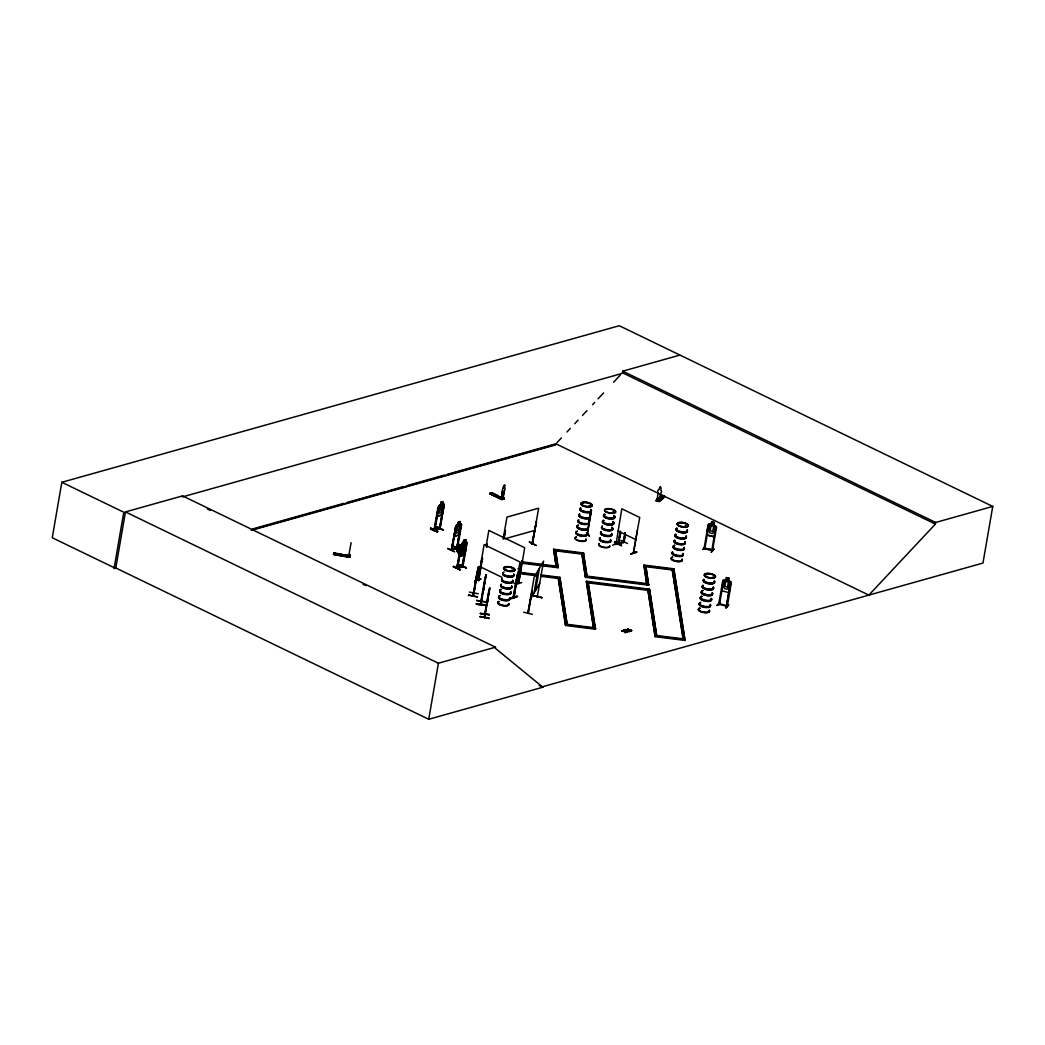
<?xml version="1.0" encoding="UTF-8"?>
<svg xmlns="http://www.w3.org/2000/svg" width="1045" height="1045" viewBox="0 0 1045 1045"><rect width="100%" height="100%" fill="white"/><g stroke="black" fill="none" stroke-linecap="round" stroke-linejoin="round"><path stroke-width="1.5" d="M503.376 497.498L502.371 497.198L504.095 497.799L503.729 499.027L491.202 493.253L503.52 498.961M630.814 553.928L636.758 551.825L630.945 554.007M657.867 499.614L658.428 499.04M658.35 498.948L657.762 499.549L658.193 498.87M502.723 497.407L503.546 497.133L503.272 498.752M485.337 604.859C476.951 605.826 469.728 601.711 485.337 604.885M476.598 600.509L485.572 601.959M480.661 604.193L485.899 574.815L485.259 579.622M481 601.006L480.622 604.533L480.765 603.762M481.301 601.058L480.987 604.624L481.196 603.527M480.047 617.112L480.151 616.459L489.021 618.535M480.373 613.572L489.426 614.551L480.4 613.337M481.053 604.337L485.99 574.828M483.887 587.329L483.456 590.425L484.188 584.756M484.371 584.717L484.462 583.685M485.246 579.466L485.429 578.656L485.207 580.171M485.873 574.933L485.899 575.926M485.272 605.277L476.285 604.036M489.178 591.091L484.397 617.621L484.566 616.472M488.537 592.11L484.697 614.264M484.775 614.055L484.371 617.569M489.112 592.541L489.674 587.865L484.71 617.673L485.076 614.107M487.636 600.522L487.231 603.487L487.871 597.792M488.146 597.766L488.237 596.747M489.125 591.653L487.127 603.461M489.178 590.725L489.269 589.876M488.982 593.22L489.765 587.878M533.237 595.65L542.041 597.583M478.179 569.329L478.166 568.65L477.983 569.342M459.055 544.432L460.192 546.012L462.295 544.249L465.6 550.754L461.55 556.175L459.878 555.313L457.044 551.159L457.214 549.866L458.455 548.325L457.971 549.931L459.944 552.831L461.668 552.923L463.275 550.767L463.288 548.364L461.315 545.477L460.087 546.104L459.055 544.432L457.331 546.744L458.455 548.325L457.488 546.744M465.639 539.769L465.169 542.499L466.579 542.068L462.034 543.426L457.044 551.159M457.619 568.18L461.381 545.973L460.61 545.999L461.302 549.056L463.68 549.291L463.013 549.931M501.495 498.204L502.449 491.137L501.587 498.243M476.703 577.075L476.389 578.682L477.16 574.959M485.154 580.733L485.259 579.387L483.352 590.412M484.514 583.136L483.992 586.898L484.318 585.265M488.289 596.199L487.767 599.961L487.989 598.537M537.457 596.695L537.6 595.898M469.349 592.11L478.296 593.743M475.736 582.196L476.089 579.805M480.138 616.524L489.112 617.935M542.198 686.839L982.966 563.059L992.75 506.433L619.28 325.726L61.838 482.281L52.25 537.744L115.708 568.428L125.465 511.919L182.522 495.892L495.474 647.195L495.291 648.24L542.851 687.218L428.724 719.273L115.786 567.971M123.532 513.644L114.036 568.65L116.034 568.088M182.522 495.892L182.339 496.924L623.199 373.13M335.197 554.503L335.432 553.21L333.786 552.923L333.512 554.529L349.683 557.325L350.166 554.477L349.683 556.41L335.118 553.889M336.294 554.699L336.529 553.393L338.162 553.68L337.94 554.973M339.403 555.235L339.625 553.928L341.258 554.216L341.036 555.509M348.089 556.737L348.442 554.66M348.677 556.031L351.12 542.655M430.775 528.143C447.338 534.531 429.469 530.742 430.814 528.104M434.903 530.089L438.652 507.883L437.881 507.922L433.988 530.128L439.867 528.47L443.433 507.87M440.624 504.879L438.443 506.368L434.42 530.233M434.55 529.946L437.319 514.114M440.115 528.639L444.295 504.709L441.957 514.989L437.385 516.269L438.573 506.42M436.679 526.889L443.407 530.142L437.019 526.798M440.559 504.839L441.029 502.109L443.054 501.6L442.44 510.169L441.081 512.625L439.266 513.147L438.665 511.227L441.108 502.149M430.422 528.626L437.137 531.905L437.541 531.356M443.707 506.289L439.553 528.77L442.074 512.781M439.501 528.757L439.409 527.829M460.662 526.497L456.769 548.703L457.436 548.547L451.231 550.049L455.685 527.712L452.093 550.075L451.479 549.213M460.309 521.546L458.337 522.134L456.809 526.079L455.92 531.173L456.521 533.094L458.337 532.584L459.695 530.115L460.231 521.507L458.285 522.056L457.867 524.864L455.698 526.314L451.636 550.166M455.137 530.886L451.335 550.023M459.33 549.435L454.026 546.378L459.434 549.004M447.678 548.573L454.732 551.76L447.704 548.534M460.153 521.625L459.682 524.355L461.106 523.924L461.616 524.694L457.37 548.586M459.604 531.134L456.926 548.69M456.952 548.703L457.331 547.593M456.613 548.534L460.963 526.236M428.724 719.273L438.404 663.222L495.474 647.195M459.238 553.928L456.717 568.206L462.674 566.56M462.021 543.335L457.135 568.323M456.796 568.153L459.774 553.785M459.774 564.888L466.266 567.801M463.34 543.008L463.758 540.2L465.796 539.69L463.81 540.278L462.269 544.223L461.394 549.317L461.994 551.237L463.823 550.728L465.182 548.272L465.717 539.664M453.151 566.717L460.179 569.891L453.543 566.181M462.582 566.037L462.021 566.743L464.816 550.872M462.073 566.677L466.449 544.38L462.412 566.834M466.227 567.775L459.539 564.901M468.487 595.702L468.617 595.062L477.474 597.113M504.095 497.799L502.136 499.079L502.109 498.347L501.77 499.588L489.609 493.71L491.816 492.691C495.591 493.762 487.702 494.455 493.057 493.292M475.044 581.072L481.013 578.917L475.07 580.615M473.659 592.828L472.797 596.29L476.755 573.796M473.96 593.103L477.474 570.884L473.241 596.003M477.5 571.942L478.558 566.638L473.921 593.455M478.14 580.197L481.993 558.043L478.845 580.55L477.878 580.275L478.022 579.439L478.989 579.727M477.996 580.328L484.122 544.615L519.992 561.962L513.892 597.662L513.16 597.348L517.249 575.09L514.101 597.609L513.395 597.244L517.249 575.09M493.88 493.684L491.855 494.442L493.88 493.684C497.655 494.755 489.752 495.448 495.108 494.285M486.095 546.248L488.838 530.39L524.708 547.737L518.62 583.437L517.993 582.287L518.673 582.627M486.591 547.227L487.323 544.105L486.8 547.162M497.433 495.408C493.632 497.642 498.282 493.932 496.479 495.539M484.762 579.061L480.896 601.58L481.066 600.444M500.712 498.713L500.882 497.76L500.895 498.478L502.906 497.877L504.408 490.667A2.025 1.149 -64.2 0 0 504.644 487.832L504.696 485.076L503.729 485.951M502.541 491.189A2.025 1.149 -64.2 0 1 503.324 488.198L503.638 485.912M502.554 498.87L502.854 497.198M502.671 498.922L503.194 497.433M503.167 498.7L503.546 497.133M484.645 614.591L485.154 613.546M484.945 616.524L484.749 617.634M503.141 539.285L506.969 517.092L538.658 508.197L532.297 544.131M503.559 538.332L505.414 530.533L504.095 538.175M503.86 538.057L505.414 530.533M513.278 596.512C515.459 597.518 512.572 595.428 513.252 597.374M521.977 560.865L518.072 583.019L518.751 583.332L521.977 560.865L517.889 583.136L518.829 583.358M517.027 596.329C498.138 602.651 530.39 592.319 511.149 598.027M521.769 582.548L516.152 584.39M529.371 541.819L536.059 545.529M532.192 544.131L536.333 521.677L531.905 544.04L532.558 543.857M532.192 544.158L536.568 521.795M532.036 543.23L532.937 543.152L532.702 544.014M523.663 612.2L532.388 614.316M532.232 590.712L527.869 613.115L528.443 612.344M527.869 613.115L534.099 577.441L543.609 561.06L537.274 597.048M532.075 590.987L528.352 613.167M533.211 595.754L542.015 597.714L533.303 595.545M533.969 593.233L537.809 571.04M535.615 590.425L539.442 568.232M553.641 549.226L556.227 566.834L553.641 549.226L583.502 552.962L587.185 577.519M553.641 550.597L553.759 549.905M557.965 567.056L558.108 566.364L521.494 561.792M558.095 567.735L555.496 550.114L558.095 567.735L521.481 563.164M559.859 577.284L567.239 625.041L559.859 577.284L540.748 574.894M559.846 578.656L559.963 577.963L540.853 575.573M565.502 624.832L565.619 624.139L595.48 627.862L595.363 628.554M565.606 625.498L558.226 577.741L565.606 625.498L595.467 629.234L588.048 581.464L588.035 582.836L647.756 590.294L647.874 589.602M588.74 521.573L589.289 518.398M589.837 515.237C588.766 513.422 591.797 511.201 590.386 512.063M583.502 552.962L583.489 554.32L555.208 550.793M583.489 554.32L583.606 553.628L553.523 549.918M591.013 511.932L587.251 534.282L586.558 534.256M589.184 535.589L586.545 532.806M585.448 577.297L581.869 553.419L585.448 577.297L648.645 585.2L645.81 565.959L648.645 585.2M586.336 581.255L593.612 628.345L586.336 581.255L649.507 589.145L656.782 636.235M679.799 355.13L622.742 371.158L622.467 372.778L935.406 524.081L935.693 522.461L992.75 506.433M588.035 582.836L588.165 582.143M614.382 542.446L621.475 545.621L614.695 542.277M615.923 544.628L621.801 508.784L639.736 517.458L633.244 553.027M625.419 534.452L624.061 542.433L617.961 543.922L620.221 531.239M620.456 531.356L618.261 544.066L620.717 532.793M618.366 544.04L618.771 542.943M618.065 543.883L620.482 532.676M620.717 540.252L627.483 543.491M624.009 541.441L623.212 542.433L624.923 532.911M625.158 533.028L623.499 542.564L625.459 532.754M633.557 553.158L637.306 530.742M621.723 630.971C631.702 631.154 615.322 630.226 624.466 631.559C626.882 634.707 624.231 629.325 625.694 632.578M624.335 631.311L624.244 629.835L625.001 630.958L627.797 631.546L625.041 631.676M625.237 632.708L624.244 629.835M624.466 631.559L621.801 630.514M625.001 630.958L627.718 632.003M625.576 629.9C635.556 630.07 619.176 629.142 628.319 630.488L629.09 631.624L628.985 630.122L631.65 630.462L628.907 630.592L628.097 628.75L628.189 630.226M631.572 630.932L628.776 630.331L628.097 628.75M628.319 630.488L625.655 629.43M629.09 631.624L628.398 630.017M646.659 583.437L643.955 565.058L673.816 568.793L685.011 640.415L655.15 636.692L647.756 588.936L655.15 636.692M644.06 565.737L643.942 566.429L672.222 569.969M656.965 499.001L656.796 499.967L659.617 500.764L659.787 499.797L659.434 500.503L657.057 499.837L656.965 499.001L656.247 500.477L656.965 500.921L656.208 500.581M657.187 499.066L656.508 500.346L658.886 501.012L660.675 493.201A2.025 1.803 47.2 0 0 660.793 490.17L661.185 487.884L660.362 486.983M659.264 501.548L659.238 500.307L657.174 499.693L658.063 492.404A2.025 1.803 47.2 0 1 658.912 489.648L659.904 486.944M657.266 500.555L657.592 498.896L658.454 499.144L658.18 500.751M659.147 497.786L661.994 498.4M664.45 496.375C649.311 509.242 671.36 494.063 662.203 495.748M646.907 584.991L643.955 565.058M656.534 634.628L649.507 589.145M673.816 568.793L685.011 640.415M673.803 570.165L673.92 569.473L643.838 565.75M684.893 639.749L685.024 639.057L655.163 635.321L655.045 636.013L685.128 639.723M705.244 546.626L702.671 549.539M707.896 526.314L708.667 526.523L704.839 548.834L704.043 548.664L708.144 524.773L709.215 524.028L715.734 525.831M703.977 548.481L704.108 547.671M706.942 532.14L708.236 524.838L709.241 524.133M704.186 547.841L704.826 548.69M712.468 550.689L716.609 526.967L713.931 525.308L714.427 522.539C709.803 518.751 712.977 526.693 709.189 524.067M711.606 521.808L711.188 524.681L709.62 525.23L708.732 530.324L709.777 532.872L712.403 533.564L714.192 531.748L715.067 526.654L713.813 525.374L714.323 522.604M713.944 549.317L711.331 552.126M704.056 548.651L712.481 550.702L712.559 549.84L711.684 549.788L712.416 550.833M712.285 550.819L712.429 549.997L704.944 548.259L711.958 549.709M719.482 604.572L719.678 603.618L718.751 603.527L719.626 604.441L719.482 603.736M722.944 580.563L721.99 590.765L721.599 587.826M723.388 582.248L722.526 582.143L723.388 582.248L719.469 604.546M728.535 581.098L729.136 578.277L726.288 577.572L725.896 580.419L724.329 580.955L723.453 586.049L724.485 588.609L727.111 589.289L728.901 587.473L729.789 582.378L728.665 581.007M726.092 607.929L728.652 604.663M730.168 584.142L726.393 606.387L730.259 584.05L731.03 584.246L730.259 584.05M718.66 604.363L722.853 580.511L723.924 579.766L730.494 581.477L731.33 582.705L727.294 606.466L718.803 604.219M468.604 595.127L477.539 596.721M477.016 575.495L475.606 582.169L476.298 579.439M505.205 567.566L505.976 567.827M511.854 570.492L513.147 570.923L512.494 570.374M583.502 503.128L582.627 503.207M589.563 506.564L589.315 505.911M589.158 506.368L588.818 506.185M590.451 506.629L590.36 506.211M606.845 509.242L606.126 509.411L607.067 509.477M612.383 512.559L613.128 512.181M613.075 512.977C614.63 513.043 613.637 511.736 613.271 512.899M679.276 523.218L679.433 523.049M678.793 523.153L679.132 523.388M686.591 526.85L684.945 526.484L685.638 526.249M686.539 526.523L685.063 526.484M706.224 574.136L706.851 574.528L706.054 574.175M712.141 577.519L713.408 577.258M476.611 600.405L485.585 601.829M480.386 613.467L489.36 614.878M504.408 490.667L502.906 497.877M485.35 577.48L485.585 576.84L485.402 578.042M473.215 596.303L473.96 592.881M478.558 566.638L477.5 571.223M477.643 571.406L477.905 570.4M476.912 575.05L477.774 571.85M612.566 545.15L618.731 543.113M441.852 514.871L442.962 512.05M459.212 534.935L454.562 536.176L459.212 534.935L460.349 532.023M464.698 553.079L460.035 554.32L464.698 553.079L465.848 550.179M614.747 541.963L621.54 545.163M453.439 566.573L460.14 569.838M590.164 517.706L588.884 520.488L590.281 517.758M530.259 599.621L539.769 583.254M706.877 532.088L707.256 535.066L713.879 536.803L715.316 534.335M713.879 536.803L715.342 534.308M728.548 592.424L729.972 589.994M730.063 590.033L728.6 592.528L721.964 590.804M660.231 497.538L661.485 497.916L660.767 497.329M660.388 497.681L661.485 497.564M474.992 580.968L480.582 579.152M716.883 605.564L719.809 602.73M455.829 526.366L456.574 525.282L461.106 523.924L461.55 524.747M490.314 493.501L491.79 492.887L504.017 498.961L502.07 499.484L489.844 493.253M459.121 544.471L457.331 546.744M532.441 543.322L532.937 543.152M623.303 542.381L623.878 542.25M434.785 529.136L434.08 530.076M456.756 547.737L457.057 547.88M707.256 535.066L713.905 536.764M716.23 528.613L715.459 528.417L711.828 550.493M704.774 548.011L704.226 547.671M711.253 552.217L713.944 548.925M729.136 578.277L726.366 577.689M730.468 581.516L731.33 582.705M726.34 605.734L727.255 605.734M725.961 607.955L728.652 605.042M557.011 442.623L561.452 437.894M566.991 431.964L570.322 428.411M574.763 423.682L578.094 420.129M582.522 415.387L586.963 410.659M592.515 404.742L594.723 402.364M598.053 398.824L603.605 392.894M613.585 382.248L620.247 375.142M868.852 595.114L935.406 524.081M512.233 571.027L511.841 570.374M589.445 506.263L590.307 506.237M613.258 512.194L612.422 512.651L613.324 512.638M613.885 512.533L612.501 512.572M685.363 526.654L686.212 526.798M713.644 577.493L712.768 577.78M658.272 501.273L659.068 501.273L655.986 500.633L661.668 495.291M656.064 500.673L661.642 495.487L664.202 496.427M656.365 500.751L661.38 495.643M656.913 500.908L662.19 495.63L656.756 500.738M659.565 499.732L659.016 500.241L659.787 499.797M658.337 501.3L663.915 496.114L658.663 501.404M658.82 501.443L664.489 496.088M502.423 499.419L489.805 493.449M504.043 485.259L505.009 485.598M340.082 554.203L340.748 554.32M618.914 543.113L618.091 543.113L623.316 541.859M440.245 527.829L439.462 527.764M440.18 528.6L434.38 530.22M457.658 567.383L457.279 567.513M583.214 503.246L582.823 502.854M590.412 506.525L589.145 506.433M510.104 588.544L509.777 588.518M683.534 544.197L682.855 544.38M705.937 574.28L706.407 574.606M713.304 577.859L713.239 577.493M710.731 595.232L710.025 595.297M482.607 558.33L478.44 580.563L478.78 579.805M522.578 561.165L521.769 560.93M623.551 541.976L618.731 543.178M517.863 575.377L517.053 575.142M630.762 553.968L636.862 552.309M252.733 528.94L343.844 503.363M346.979 502.475L384.678 491.895M387.826 491.006L403.527 486.591M406.675 485.716L444.373 475.122M447.508 474.247L555.901 443.811L869.584 595.467M251.897 529.737L556.632 444.164M251.192 530.377L555.509 444.922M439.24 505.297L443.838 503.977L442.584 504.33M496.205 494.821L494.194 495.565L495.983 495.003M437.372 516.125L441.93 514.911M439.605 528.182L434.681 529.149M443.498 530.063L436.771 526.811M455.907 527.829L455.15 527.869M453.948 546.835L459.656 549.343M451.858 549.082L456.626 548.011M456.861 548.129L452.015 549.317M504.644 538.854L534.831 530.39M461.968 543.387L463.288 542.93M462.112 566.168C454.758 566.952 455.476 570.204 462.922 566.703L467.115 542.851L466.514 542.041L467.037 542.904M462.347 566.272L457.41 567.226M495.33 495.147L496.127 495.212M685.167 526.275L685.99 526.288M685.35 526.366L685.638 526.889M587.238 534.269L591.509 510.391L590.725 509.437M719.574 603.736L726.549 605.564M685.69 526.105L684.984 526.575M586.624 533.277L587.408 533.316M586.441 534.126L587.264 534.113M340.056 554.359L340.997 554.673M340.67 554.738L339.782 554.503M586.728 533.472L587.525 533.433L587.146 534.099M495.787 495.134L496.061 495.513M512.311 570.505L511.776 570.492M478.401 579.439L478.91 579.688M478.205 580.236L478.858 580.537M463.105 550.088L461.185 549.853L460.727 553.367L460.584 550.01L458.311 549.761L460.688 549.2L461.381 545.973M521.377 562.484L558.226 567.043M587.199 576.148L646.92 583.619M585.566 576.605L648.762 584.508M518.451 572.111L535.967 574.306M518.333 572.804L536.072 574.972M518.438 573.483L535.954 575.677M540.735 576.265L558.252 578.46M649.389 589.837L587.93 582.156L595.467 629.234M565.724 624.805L595.585 628.541M348.429 554.751L350.206 555.013M333.734 553.118L349.931 555.809M333.695 553.327L349.879 556.097L335.158 553.68M333.603 554.007L349.775 556.802M333.577 554.098L349.748 556.933M333.551 554.307L349.722 557.142M726.523 606.244L727.124 606.4M628.868 629.874L631.65 630.462M625.132 631.206L627.313 631.676M712.899 577.82L712.22 577.441M513.957 596.852L513.813 597.649M589.132 535.928L586.545 533.146M614.643 542.342L621.475 545.621M529.358 542.159L536.385 545.438M487.323 544.105L486.513 543.87L487.114 544.171M511.436 598.641L517.014 596.695M622.742 371.158L935.693 522.461M617.974 530.978L635.909 539.651M503.664 486.199L503.324 488.198M491.385 492.992L504.043 498.935M489.87 493.645L502.201 499.471M454.431 533.629L454.706 536.111M518.006 568.532L520.88 569.93M430.723 528.457L437.45 531.709M480.282 566.808L501.809 577.206M513.291 582.757L516.152 584.142M207.328 509.006L210.267 510.43M363.059 584.299L365.998 585.722M539.181 685.455L542.851 687.218M125.465 511.919L438.404 663.222M61.838 482.281L125.282 512.951M459.891 551.773L460.1 554.359M459.761 564.836L466.214 568.114M465.6 550.754L461.55 556.175L459.931 555.235M459.878 555.313L457.109 551.094M586.937 533.25L589.511 536.007M627.64 628.868L628.28 629.769M623.787 629.952L624.414 630.84M628.907 630.592L629.547 631.493M443.772 503.938L444.295 504.8M683.273 638.835L672.183 569.251L683.156 639.527M583.737 555.875L586.95 575.978M454.497 533.603L454.64 536.216M589.785 516.726A5.656 2.09 9.8 0 1 584.116 518.673A5.656 2.09 9.8 0 1 579.492 514.924M589.942 516.374A5.748 2.129 9.8 0 1 584.168 518.346A5.748 2.129 9.8 0 1 579.479 514.545M588.91 521.912A5.682 2.103 9.8 0 1 583.214 523.858A5.682 2.103 9.8 0 1 578.577 520.11M588.949 521.507A5.63 2.077 9.8 0 1 583.28 523.441A5.63 2.077 9.8 0 1 578.695 519.718M591 510.247A5.748 2.129 9.8 0 1 585.226 512.22A5.748 2.129 9.8 0 1 580.537 508.419M589.981 515.694A5.669 2.09 9.8 0 1 584.286 517.641A5.669 2.09 9.8 0 1 579.661 513.892M590.856 510.6A5.669 2.09 9.8 0 1 585.161 512.546A5.669 2.09 9.8 0 1 580.537 508.797M589.994 516.06A5.748 2.129 9.8 0 1 584.22 518.033A5.748 2.129 9.8 0 1 579.531 514.231M591.052 509.934A5.748 2.129 9.8 0 1 585.278 511.906A5.748 2.129 9.8 0 1 580.589 508.105M591.026 509.581A5.656 2.09 9.8 0 1 585.344 511.514A5.656 2.09 9.8 0 1 580.733 507.779M586.781 534.178A5.656 2.09 9.8 0 1 581.098 536.124A5.656 2.09 9.8 0 1 576.474 532.375M586.924 533.825A5.748 2.129 9.8 0 1 581.151 535.798A5.748 2.129 9.8 0 1 576.461 531.996M585.905 539.311A5.682 2.103 9.8 0 1 580.942 541.362A5.682 2.103 9.8 0 1 575.103 537.953M575.573 537.496A5.682 2.103 9.8 0 1 576.396 537.156M585.931 538.959A5.63 2.077 9.8 0 1 579.544 540.748A5.63 2.077 9.8 0 1 576.487 536.83M588.792 522.409A5.63 2.077 9.8 0 1 583.123 524.355A5.63 2.077 9.8 0 1 578.525 520.619M588.884 522.095A5.682 2.103 9.8 0 1 583.175 524.041A5.682 2.103 9.8 0 1 578.551 520.279M587.982 527.699A5.748 2.129 9.8 0 1 582.209 529.671A5.748 2.129 9.8 0 1 577.519 525.87M586.963 533.146A5.669 2.09 9.8 0 1 582 535.21A5.669 2.09 9.8 0 1 576.174 531.8M576.644 531.343A5.669 2.09 9.8 0 1 577.467 531.004M587.852 528.052A5.669 2.09 9.8 0 1 582.156 529.998A5.669 2.09 9.8 0 1 577.532 526.249M586.976 533.512A5.748 2.129 9.8 0 1 581.203 535.484A5.748 2.129 9.8 0 1 576.513 531.683M588.035 527.385A5.748 2.129 9.8 0 1 582.261 529.358A5.748 2.129 9.8 0 1 577.572 525.557M588.008 527.033A5.656 2.09 9.8 0 1 583.058 529.083A5.656 2.09 9.8 0 1 577.245 525.674M577.715 525.23A5.656 2.09 9.8 0 1 578.525 524.89M612.723 522.435A5.656 2.09 9.8 0 1 611.547 525.086A5.656 2.09 9.8 0 1 604.023 523.767A5.656 2.09 9.8 0 1 603.879 520.893M612.866 522.069A5.748 2.129 9.8 0 1 611.665 524.773A5.748 2.129 9.8 0 1 604.023 523.427A5.748 2.129 9.8 0 1 603.879 520.501M611.861 527.568A5.682 2.103 9.8 0 1 607.537 530.22A5.682 2.103 9.8 0 1 602.168 526.353M611.887 527.216A5.63 2.077 9.8 0 1 607.589 529.854A5.63 2.077 9.8 0 1 602.26 526.014M613.924 515.956A5.748 2.129 9.8 0 1 612.723 518.647A5.748 2.129 9.8 0 1 605.081 517.314A5.748 2.129 9.8 0 1 604.937 514.375M612.919 521.403A5.669 2.09 9.8 0 1 608.595 524.054A5.669 2.09 9.8 0 1 603.239 520.201M613.794 516.308A5.669 2.09 9.8 0 1 612.618 518.973A5.669 2.09 9.8 0 1 605.068 517.654A5.669 2.09 9.8 0 1 604.937 514.767M612.919 521.755A5.748 2.129 9.8 0 1 608.543 524.446A5.748 2.129 9.8 0 1 603.109 520.528M613.977 515.629A5.748 2.129 9.8 0 1 609.601 518.32A5.748 2.129 9.8 0 1 604.167 514.414M614.604 515.877A5.656 2.09 9.8 0 1 608.922 517.824A5.656 2.09 9.8 0 1 604.297 514.075M610.633 541.062A5.656 2.09 9.8 0 1 603.945 542.277A5.656 2.09 9.8 0 1 600.052 538.684M610.776 540.722A5.748 2.129 9.8 0 1 603.984 541.95A5.748 2.129 9.8 0 1 600.039 538.293M609.771 546.195A5.682 2.103 9.8 0 1 603.056 547.41A5.682 2.103 9.8 0 1 599.151 543.805M609.784 545.843A5.63 2.077 9.8 0 1 603.122 547.044A5.63 2.077 9.8 0 1 599.255 543.465M611.717 528.13A5.63 2.077 9.8 0 1 607.432 530.755A5.63 2.077 9.8 0 1 602.103 526.928M611.821 527.803A5.682 2.103 9.8 0 1 607.485 530.468A5.682 2.103 9.8 0 1 602.116 526.602M611.834 534.596A5.748 2.129 9.8 0 1 605.042 535.824A5.748 2.129 9.8 0 1 601.097 532.179M610.541 539.455A5.669 2.09 9.8 0 1 604.846 541.401A5.669 2.09 9.8 0 1 600.222 537.653M611.416 534.361A5.669 2.09 9.8 0 1 605.721 536.307A5.669 2.09 9.8 0 1 601.097 532.558M610.842 540.409A5.748 2.129 9.8 0 1 604.049 541.637A5.748 2.129 9.8 0 1 600.091 537.979M611.612 533.681A5.748 2.129 9.8 0 1 605.839 535.667A5.748 2.129 9.8 0 1 601.149 531.866M611.586 533.329A5.656 2.09 9.8 0 1 605.904 535.275A5.656 2.09 9.8 0 1 601.293 531.526M512.455 581.19A5.656 2.09 9.8 0 1 506.773 583.136A5.656 2.09 9.8 0 1 502.162 579.387M512.599 580.837A5.748 2.129 9.8 0 1 506.825 582.81A5.748 2.129 9.8 0 1 502.136 579.008M511.593 586.323A5.682 2.103 9.8 0 1 505.884 588.27A5.682 2.103 9.8 0 1 501.26 584.508M501.352 584.181A5.63 2.077 9.8 0 0 505.95 587.904A5.63 2.077 9.8 0 0 511.606 585.971A5.643 2.09 9.8 0 1 506.681 588.008A5.643 2.09 9.8 0 1 500.868 584.612M513.657 574.711A5.748 2.129 9.8 0 1 507.883 576.683A5.748 2.129 9.8 0 1 503.194 572.882M512.651 580.158A5.669 2.09 9.8 0 1 506.956 582.104A5.669 2.09 9.8 0 1 502.331 578.355M513.526 575.063A5.669 2.09 9.8 0 1 507.831 577.01A5.669 2.09 9.8 0 1 503.207 573.261M512.651 580.524A5.748 2.129 9.8 0 1 506.89 582.496A5.748 2.129 9.8 0 1 502.201 578.695M513.709 574.397A5.748 2.129 9.8 0 1 507.948 576.37A5.748 2.129 9.8 0 1 503.259 572.569M513.696 574.045A5.656 2.09 9.8 0 1 507.282 575.834A5.656 2.09 9.8 0 1 504.212 571.902M509.437 598.641A5.656 2.09 9.8 0 1 503.755 600.588A5.656 2.09 9.8 0 1 499.144 596.839M509.594 598.289A5.748 2.129 9.8 0 1 503.821 600.261A5.748 2.129 9.8 0 1 499.131 596.46M508.575 603.775A5.682 2.103 9.8 0 1 502.149 605.577A5.682 2.103 9.8 0 1 499.053 601.62M511.449 586.872A5.63 2.077 9.8 0 1 505.793 588.818A5.63 2.077 9.8 0 1 501.195 585.082M511.554 586.572A5.682 2.103 9.8 0 1 505.845 588.518A5.682 2.103 9.8 0 1 501.208 584.756M510.652 592.162A5.748 2.129 9.8 0 1 504.879 594.135A5.748 2.129 9.8 0 1 500.189 590.334M509.633 597.609A5.669 2.09 9.8 0 1 503.207 599.412A5.669 2.09 9.8 0 1 500.124 595.467M510.509 592.515A5.669 2.09 9.8 0 1 504.813 594.461A5.669 2.09 9.8 0 1 500.189 590.712M509.647 597.975A5.748 2.129 9.8 0 1 503.141 599.804A5.748 2.129 9.8 0 1 500.006 595.794M510.705 591.849A5.748 2.129 9.8 0 1 504.186 593.678A5.748 2.129 9.8 0 1 501.064 589.68M510.678 591.496A5.656 2.09 9.8 0 1 505.728 593.547A5.656 2.09 9.8 0 1 499.902 590.151M500.385 589.693A5.656 2.09 9.8 0 1 501.195 589.354M685.938 536.947A5.656 2.09 9.8 0 1 680.256 538.893A5.656 2.09 9.8 0 1 675.632 535.144M686.082 536.594A5.748 2.129 9.8 0 1 680.308 538.567A5.748 2.129 9.8 0 1 675.619 534.766M685.063 542.081A5.682 2.103 9.8 0 1 679.368 544.027A5.682 2.103 9.8 0 1 674.73 540.265M685.089 541.728A5.63 2.077 9.8 0 1 680.151 543.766A5.63 2.077 9.8 0 1 674.365 540.383M685.024 542.316A5.682 2.103 9.8 0 1 679.315 544.275A5.682 2.103 9.8 0 1 674.691 540.513M687.14 530.468A5.748 2.129 9.8 0 1 681.366 532.441A5.748 2.129 9.8 0 1 676.677 528.639M686.121 535.915A5.669 2.09 9.8 0 1 680.426 537.861A5.669 2.09 9.8 0 1 675.801 534.113M686.996 530.821A5.669 2.09 9.8 0 1 681.314 532.767A5.669 2.09 9.8 0 1 676.677 529.018M686.134 536.281A5.748 2.129 9.8 0 1 680.36 538.253A5.748 2.129 9.8 0 1 675.671 534.452M687.192 530.155A5.748 2.129 9.8 0 1 681.418 532.127A5.748 2.129 9.8 0 1 676.729 528.326M687.166 529.802A5.656 2.09 9.8 0 1 681.484 531.735A5.656 2.09 9.8 0 1 676.873 527.999M682.921 554.399A5.656 2.09 9.8 0 1 677.238 556.345A5.656 2.09 9.8 0 1 672.627 552.596M683.064 554.046A5.748 2.129 9.8 0 1 677.291 556.018A5.748 2.129 9.8 0 1 672.601 552.217M682.058 559.532A5.682 2.103 9.8 0 1 677.082 561.583A5.682 2.103 9.8 0 1 671.243 558.174M682.071 559.179A5.63 2.077 9.8 0 1 677.147 561.217A5.63 2.077 9.8 0 1 671.347 557.834M684.932 542.629A5.63 2.077 9.8 0 1 679.276 544.576A5.63 2.077 9.8 0 1 674.678 540.84M682.085 559.323A5.682 2.103 9.8 0 1 677.121 561.387A5.682 2.103 9.8 0 1 671.282 557.965M684.122 547.92A5.748 2.129 9.8 0 1 677.617 549.748A5.748 2.129 9.8 0 1 674.482 545.751M683.103 553.367A5.669 2.09 9.8 0 1 678.14 555.431A5.669 2.09 9.8 0 1 672.314 552.021M683.992 548.272A5.669 2.09 9.8 0 1 678.296 550.219A5.669 2.09 9.8 0 1 673.672 546.47M683.116 553.732A5.748 2.129 9.8 0 1 677.343 555.705A5.748 2.129 9.8 0 1 672.653 551.904M684.175 547.606A5.748 2.129 9.8 0 1 677.669 549.435A5.748 2.129 9.8 0 1 674.547 545.438M684.148 547.253A5.656 2.09 9.8 0 1 677.748 549.043A5.656 2.09 9.8 0 1 674.665 545.111M713.121 587.982A5.656 2.09 9.8 0 1 707.452 589.929A5.656 2.09 9.8 0 1 702.828 586.18M713.278 587.63A5.748 2.129 9.8 0 1 707.504 589.602A5.748 2.129 9.8 0 1 702.815 585.801M712.259 593.116A5.682 2.103 9.8 0 1 706.564 595.062A5.682 2.103 9.8 0 1 701.926 591.3M714.336 581.503A5.748 2.129 9.8 0 1 708.562 583.476A5.748 2.129 9.8 0 1 703.873 579.675M713.317 586.95A5.669 2.09 9.8 0 1 707.622 588.91A5.669 2.09 9.8 0 1 702.998 585.148M714.192 581.856A5.669 2.09 9.8 0 1 708.497 583.802A5.669 2.09 9.8 0 1 703.873 580.053M713.33 587.316A5.748 2.129 9.8 0 1 707.556 589.289A5.748 2.129 9.8 0 1 702.867 585.487M714.388 581.19A5.748 2.129 9.8 0 1 708.615 583.162A5.748 2.129 9.8 0 1 703.925 579.361M714.362 580.837A5.656 2.09 9.8 0 1 709.411 582.888A5.656 2.09 9.8 0 1 703.585 579.492M710.117 605.434A5.656 2.09 9.8 0 1 704.434 607.38A5.656 2.09 9.8 0 1 699.81 603.631M710.26 605.081A5.748 2.129 9.8 0 1 704.487 607.054A5.748 2.129 9.8 0 1 699.797 603.252M709.241 610.567A5.682 2.103 9.8 0 1 704.278 612.618A5.682 2.103 9.8 0 1 698.439 609.209M698.909 608.752A5.682 2.103 9.8 0 1 699.732 608.412M709.268 610.215A5.63 2.077 9.8 0 1 702.88 612.004A5.63 2.077 9.8 0 1 699.823 608.085M712.128 593.678A5.63 2.077 9.8 0 1 706.459 595.611A5.63 2.077 9.8 0 1 701.874 591.875M709.281 610.345A5.682 2.103 9.8 0 1 704.317 612.409A5.682 2.103 9.8 0 1 698.478 609M698.948 608.543A5.682 2.103 9.8 0 1 699.771 608.203M712.22 593.364A5.682 2.103 9.8 0 1 706.511 595.323A5.682 2.103 9.8 0 1 701.874 591.561M711.318 598.955A5.748 2.129 9.8 0 1 704.813 600.784A5.748 2.129 9.8 0 1 701.678 596.786M710.3 604.402A5.669 2.09 9.8 0 1 705.336 606.466A5.669 2.09 9.8 0 1 699.51 603.056M699.98 602.599A5.669 2.09 9.8 0 1 700.803 602.273M711.188 599.308A5.669 2.09 9.8 0 1 705.493 601.254A5.669 2.09 9.8 0 1 700.868 597.505M710.313 604.768A5.748 2.129 9.8 0 1 704.539 606.74A5.748 2.129 9.8 0 1 699.85 602.939M711.371 598.641A5.748 2.129 9.8 0 1 704.866 600.47A5.748 2.129 9.8 0 1 701.731 596.473M711.345 598.289A5.656 2.09 9.8 0 1 704.944 600.078A5.656 2.09 9.8 0 1 701.861 596.146M489.034 592.45L488.929 593.782L489.034 592.45M440.52 505.858L439.645 510.953L441.46 510.443L442.335 505.349L440.52 505.858M441.395 502.58L441.238 503.494L442.571 502.253L441.395 502.58M457.775 525.805L456.9 530.899L458.716 530.39L459.604 525.295L457.775 525.805M458.65 522.539L458.494 523.441L459.826 522.2L458.65 522.539M463.248 543.949L462.373 549.043L464.202 548.547L465.077 543.439L463.248 543.949M464.124 540.67L463.967 541.584L465.299 540.343L464.124 540.67M659.722 497.093L662.517 498.086L659.722 497.093M660.218 496.636L663 497.629L660.218 496.636M660.767 496.14L663.549 497.12L660.767 496.14M661.132 495.8L663.915 496.78L661.132 495.8M711.031 525.596L710.143 530.69L712.781 531.382L713.657 526.275L711.031 525.596M712.05 522.526L711.893 523.441L713.591 523.885L713.748 522.97L712.05 522.526M717.445 605.251L720.005 602.364L717.393 605.238M725.739 581.32L724.864 586.415L727.49 587.107L728.378 582.013L725.739 581.32M726.758 578.264L726.602 579.178L728.3 579.609L728.456 578.708L726.758 578.264M477.513 571.145L477.265 572.464L477.617 571.171M458.925 545.203L458.232 547.11L458.925 545.203M460.44 546.626L458.833 548.782L460.819 551.682L462.426 549.526L460.44 546.626M582.914 505.362A5.656 2.09 9.8 0 0 592.097 505.558A5.656 2.09 9.8 0 0 584.847 502.044A5.656 2.09 9.8 0 0 582.914 505.362M582.849 505.884A5.63 2.077 9.8 0 0 591.979 506.08A5.63 2.077 9.8 0 0 584.756 502.593A5.63 2.077 9.8 0 0 582.849 505.884M582.862 505.597A5.682 2.103 9.8 0 0 592.071 505.793A5.682 2.103 9.8 0 0 584.795 502.266A5.682 2.103 9.8 0 0 582.862 505.597M606.44 511.893A5.682 2.103 9.8 0 0 615.649 512.089A5.682 2.103 9.8 0 0 608.373 508.575A5.682 2.103 9.8 0 0 606.44 511.893M606.413 512.194A5.63 2.077 9.8 0 0 615.557 512.377A5.63 2.077 9.8 0 0 608.334 508.889A5.63 2.077 9.8 0 0 606.413 512.194M505.571 569.852A5.682 2.103 9.8 0 0 514.78 570.047A5.682 2.103 9.8 0 0 507.491 566.534A5.682 2.103 9.8 0 0 505.571 569.852M505.506 570.348A5.63 2.077 9.8 0 0 514.649 570.544A5.63 2.077 9.8 0 0 507.426 567.056A5.63 2.077 9.8 0 0 505.506 570.348M505.532 570.061A5.682 2.103 9.8 0 0 514.741 570.256A5.682 2.103 9.8 0 0 507.465 566.73A5.682 2.103 9.8 0 0 505.532 570.061M502.214 605.212A5.63 2.077 9.8 0 0 508.588 603.422A5.682 2.103 9.8 0 1 502.188 605.368A5.682 2.103 9.8 0 1 499.092 601.424A5.63 2.077 9.8 0 0 502.214 605.212M679.041 525.609A5.682 2.103 9.8 0 0 688.25 525.805A5.682 2.103 9.8 0 0 680.974 522.278A5.682 2.103 9.8 0 0 679.041 525.609M678.989 526.105A5.63 2.077 9.8 0 0 688.119 526.301A5.63 2.077 9.8 0 0 680.896 522.813A5.63 2.077 9.8 0 0 678.989 526.105M679.015 525.805A5.682 2.103 9.8 0 0 688.224 526.001A5.682 2.103 9.8 0 0 680.935 522.474A5.682 2.103 9.8 0 0 679.015 525.805M672.627 557.05A5.63 2.077 9.8 0 0 671.817 557.39A5.682 2.103 9.8 0 1 672.575 557.181M706.237 576.644A5.682 2.103 9.8 0 0 715.446 576.84A5.682 2.103 9.8 0 0 708.17 573.326A5.682 2.103 9.8 0 0 706.237 576.644M707.347 594.814A5.63 2.077 9.8 0 0 712.285 592.763A5.643 2.09 9.8 0 1 707.347 594.801A5.63 2.077 9.8 0 1 701.548 591.418A5.643 2.09 9.8 0 0 707.347 594.801M702.841 590.634A5.63 2.077 9.8 0 0 702.031 590.974A5.643 2.09 9.8 0 1 702.828 590.621M706.185 577.14A5.63 2.077 9.8 0 0 715.316 577.336A5.63 2.077 9.8 0 0 708.092 573.849A5.63 2.077 9.8 0 0 706.185 577.14M706.198 576.853A5.682 2.103 9.8 0 0 715.407 577.049A5.682 2.103 9.8 0 0 708.131 573.522A5.682 2.103 9.8 0 0 706.198 576.853"/></g></svg>
